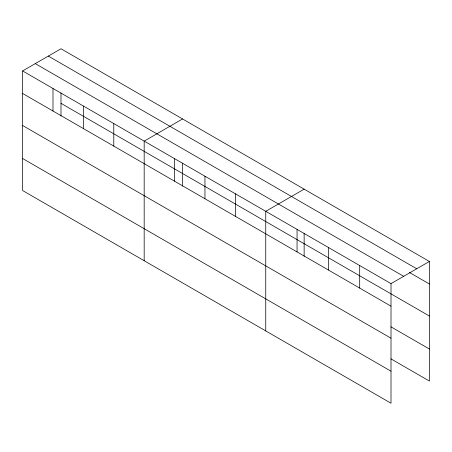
<?xml version="1.0" encoding="UTF-8"?>
<svg xmlns="http://www.w3.org/2000/svg" width="452" height="452" viewBox="0 0 452 452"><rect width="100%" height="100%" fill="white"/><g stroke="black" fill="none" stroke-linecap="round" stroke-linejoin="round"><path stroke-width="0.68" d="M60.992 115.972L60.992 92.886M182.568 163.076L182.568 186.162M304.139 233.266L304.139 256.352M391.008 338.198L391.008 283.63L22.6 70.936L22.6 190.535L391.008 403.235L391.008 338.198L22.6 125.498M390.861 358.815L429.4 381.064L429.4 261.465L60.992 48.765L22.6 70.936M182.568 118.961L144.177 141.126L144.177 260.725M304.139 189.151L265.748 211.316L265.748 330.915M391.008 283.63L429.4 261.465M48.324 56.082L416.733 268.782M409.529 272.528L429.4 283.997M35.267 63.619L403.676 276.319M60.992 103.333L429.4 316.033M22.6 93.468L391.008 306.168M390.861 326.779L429.4 349.034M22.6 158.505L391.008 371.199M359.69 265.55L359.69 288.088M328.378 247.476L328.378 270.008M297.06 229.396L297.06 251.928M235.356 193.767L235.356 216.299M204.959 176.218L204.959 198.756M174.568 158.675L174.568 181.207M113.78 123.577L113.78 146.109M83.388 106.028L83.388 128.566M52.991 88.485L52.991 111.017"/></g></svg>
